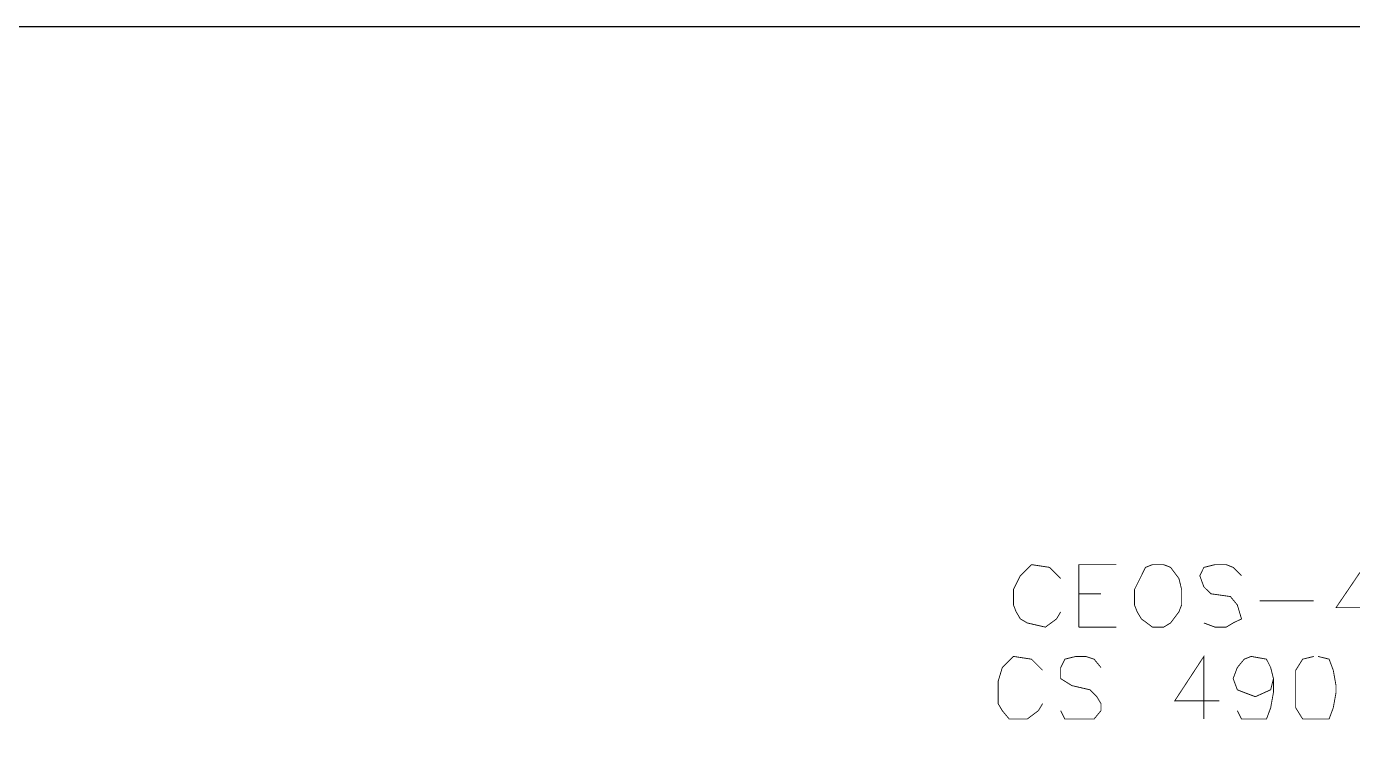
# Model space of a CAD drawing. Header units: millimetres. Extents: x 688550 to 690417, y 7458888 to 7459543.
# Drawn here: x 690139.9 to 690210.5, y 7459504.9 to 7459543.2 of the extents above; entities that cross this region are included whole.
import ezdxf

# ---------------------------------------------------------------- set-up
doc = ezdxf.new("R2010")
doc.units = ezdxf.units.MM
doc.header["$LTSCALE"] = 3
doc.header["$MEASUREMENT"] = 0
doc.layers.add('P', color=7, linetype='Continuous')

msp = doc.modelspace()

# ---------------------------------------------------------------- linework, layer by layer
msp.add_lwpolyline([(689490.265, 7459543.248), (690416.905, 7459543.248), (690416.905, 7458888.048), (689490.265, 7458888.048)], close=True)
at = {"layer": 'P', "const_width": 0.0462}
for points in [[(690194.949, 7459513.851), (690194.357, 7459514.443), (690193.391, 7459514.59), (690192.799, 7459513.998), (690192.429, 7459513.258), (690192.429, 7459512.444), (690192.576, 7459512.074), (690192.799, 7459511.7), (690193.168, 7459511.482), (690194.134, 7459511.259), (690194.727, 7459511.7), (690194.949, 7459512.074)], [(690195.911, 7459511.259), (690195.911, 7459514.59), (690197.91, 7459514.59)], [(690199.838, 7459514.59), (690199.468, 7459514.443), (690199.246, 7459513.998), (690198.876, 7459513.258), (690198.876, 7459512.444), (690199.023, 7459512.074), (690199.246, 7459511.7), (690199.838, 7459511.259), (690200.43, 7459511.259), (690200.8, 7459511.482), (690201.245, 7459512.074), (690201.392, 7459512.444), (690201.392, 7459513.258), (690201.245, 7459513.851), (690200.8, 7459514.443), (690200.43, 7459514.59), (690199.838, 7459514.59)], [(690204.58, 7459513.998), (690204.135, 7459514.443), (690203.765, 7459514.59), (690203.173, 7459514.59), (690202.576, 7459514.443), (690202.358, 7459513.998), (690202.576, 7459513.405), (690202.95, 7459513.036), (690203.988, 7459512.889), (690204.357, 7459512.444), (690204.58, 7459511.7), (690204.135, 7459511.482), (690203.765, 7459511.259), (690203.173, 7459511.259), (690202.576, 7459511.482)], [(690211.174, 7459511.259), (690211.174, 7459514.59), (690209.616, 7459512.297), (690211.989, 7459512.297)], [(690195.911, 7459513.036), (690197.095, 7459513.036)], [(690205.542, 7459512.666), (690208.431, 7459512.666)], [(690195.911, 7459511.259), (690197.91, 7459511.259)], [(690193.983, 7459508.962), (690193.391, 7459509.554), (690192.429, 7459509.701), (690191.837, 7459509.109), (690191.614, 7459508.37), (690191.614, 7459507.555), (690191.614, 7459507.185), (690191.837, 7459506.811), (690192.207, 7459506.366), (690193.168, 7459506.366), (690193.761, 7459506.811), (690193.983, 7459507.185)], [(690197.095, 7459509.109), (690196.726, 7459509.554), (690196.281, 7459509.701), (690195.764, 7459509.701), (690195.172, 7459509.554), (690194.949, 7459509.109), (690194.949, 7459508.517), (690195.541, 7459508.147), (690196.503, 7459507.924), (690196.873, 7459507.555), (690197.095, 7459507.185), (690197.095, 7459506.811), (690196.726, 7459506.366), (690196.281, 7459506.366), (690195.764, 7459506.366), (690195.172, 7459506.366), (690194.949, 7459506.811)], [(690202.576, 7459506.366), (690202.576, 7459509.701), (690201.022, 7459507.332), (690203.395, 7459507.332)], [(690206.281, 7459508.517), (690206.134, 7459507.924), (690205.319, 7459507.555), (690204.727, 7459507.777), (690204.357, 7459507.924), (690204.135, 7459508.517), (690204.357, 7459509.109), (690204.727, 7459509.554), (690205.096, 7459509.701), (690205.911, 7459509.554), (690206.134, 7459509.109), (690206.281, 7459508.517), (690206.281, 7459507.777), (690206.134, 7459506.963), (690205.911, 7459506.366), (690205.319, 7459506.366), (690204.949, 7459506.366), (690204.58, 7459506.366), (690204.357, 7459506.811)], [(690208.431, 7459509.701), (690207.839, 7459509.554), (690207.469, 7459508.962), (690207.469, 7459508.147), (690207.469, 7459507.777), (690207.469, 7459506.963), (690207.839, 7459506.366), (690208.431, 7459506.366), (690209.246, 7459506.366), (690209.469, 7459506.963), (690209.616, 7459507.777), (690209.616, 7459508.147), (690209.469, 7459508.962), (690209.246, 7459509.554), (690208.654, 7459509.701)]]:
    msp.add_lwpolyline(points, dxfattribs=at)

doc.saveas('drawing.dxf')
